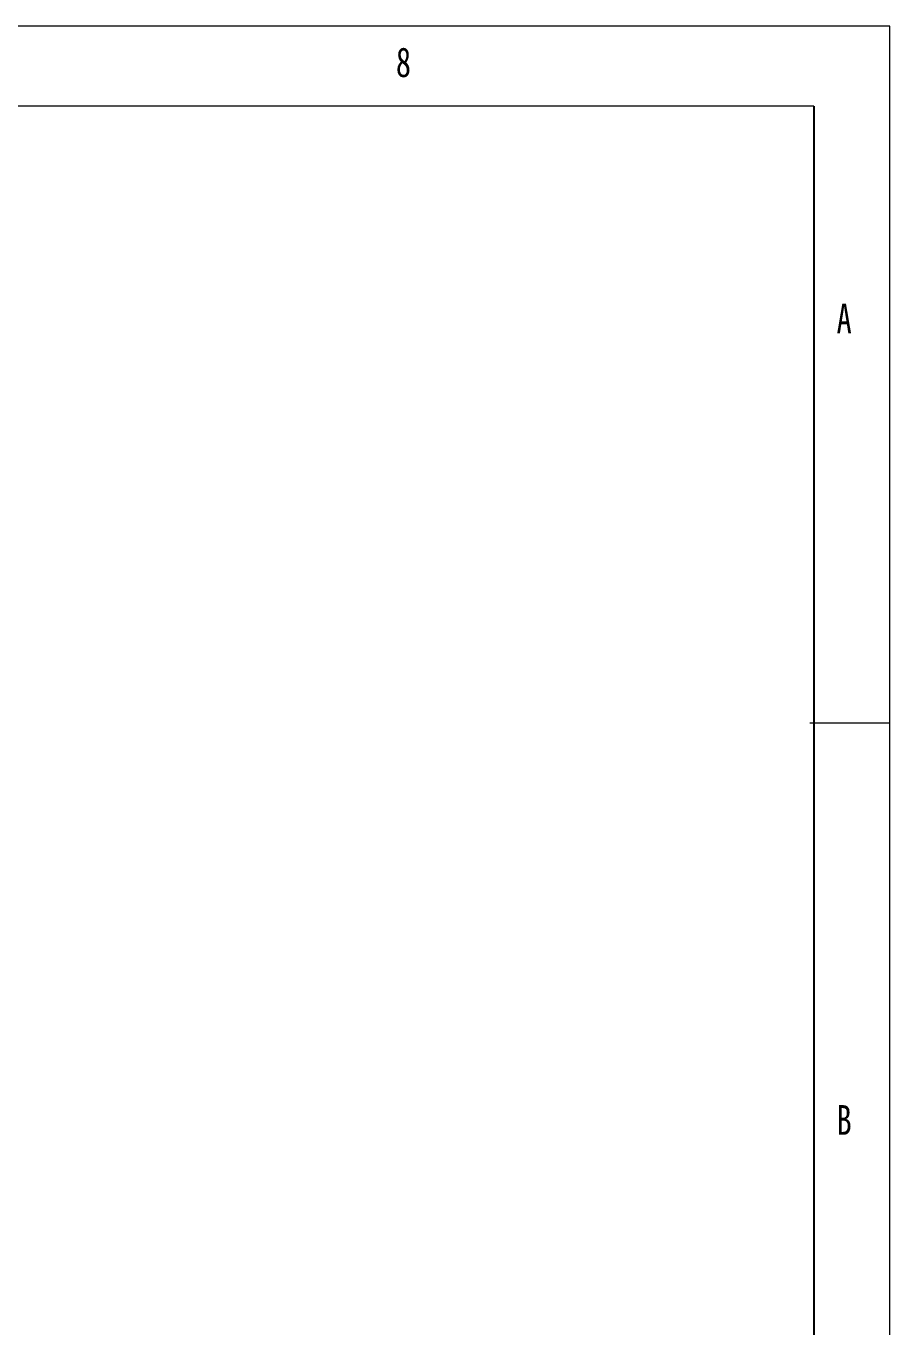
# Model space of a CAD drawing. Header units: millimetres. Extents: x 5 to 415, y 5 to 292.
# Drawn here: x 361.1 to 415, y 210.8 to 292 of the extents above; entities that cross this region are included whole.
import ezdxf

# ---------------------------------------------------------------- set-up
doc = ezdxf.new("R2010")
doc.units = ezdxf.units.MM
doc.layers.add('NOTES', color=7, linetype='Continuous')
doc.styles.add('SLDTEXTSTYLE0', font='TXT', dxfattribs={"width": 0.75})

msp = doc.modelspace()

# ---------------------------------------------------------------- linework, layer by layer
at = {"color": 7, "linetype": 'Continuous', "lineweight": 18}
for p, q in [((415, 292), (5, 292)), ((415, 5), (415, 292)), ((410.25, 287), (10, 287)), ((415, 248.5), (410, 248.5))]:
    msp.add_line(p, q, dxfattribs=at)
at = {"layer": 'NOTES', "color": 7}
msp.add_line((410.25, 287), (410.25, 10), dxfattribs=at)

# ---------------------------------------------------------------- texts
at = {"color": 7, "linetype": 'Continuous', "lineweight": 0, "char_height": 1.852, "attachment_point": 1, "style": 'SLDTEXTSTYLE0'}
for s, insert in [('8', (384.167, 290.668)), ('A', (411.667, 274.668)), ('B', (411.667, 224.668))]:
    msp.add_mtext(s, dxfattribs=dict(at, insert=insert))

doc.saveas('drawing.dxf')
